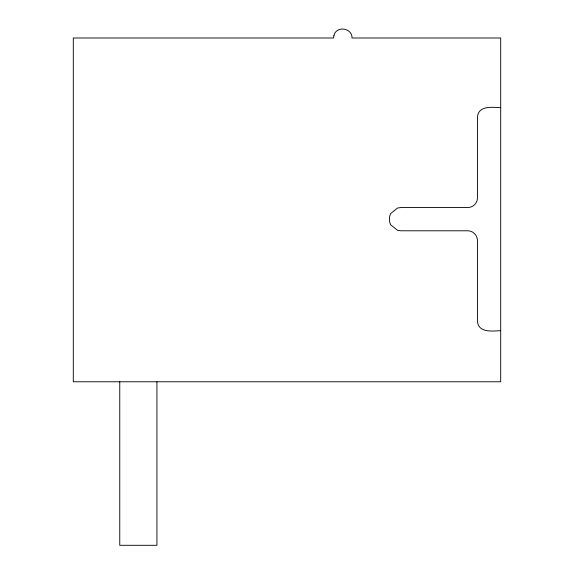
<?xml version="1.0" encoding="UTF-8"?>
<svg xmlns="http://www.w3.org/2000/svg" width="574" height="574" viewBox="0 0 574 574"><rect width="100%" height="100%" fill="white"/><g stroke="black" fill="none" stroke-linecap="round" stroke-linejoin="round"><path stroke-width="0.86" d="M500.7 107.675C492.75 107.295 478.314 105.264 477.475 116.967L477.475 198.267C477.224 203.246 473.163 207.307 468.183 207.558L400.817 207.558L397.567 208.025L390.6 213.6A13.302 13.302 0 0 0 390.6 224.75L397.567 230.325L400.817 230.784L468.183 230.784C473.206 231.049 477.13 235.053 477.475 240.076L477.475 321.375C478.314 333.085 492.75 331.055 500.7 330.667M156.924 381.775L156.924 545.3L119.758 545.3L119.758 381.775M333.925 35.667L333.458 37.992L73.3 37.992L73.3 381.775L500.7 381.775L500.7 37.992L352.041 37.992C352.235 27.667 336.113 25.486 333.925 35.667"/></g></svg>
